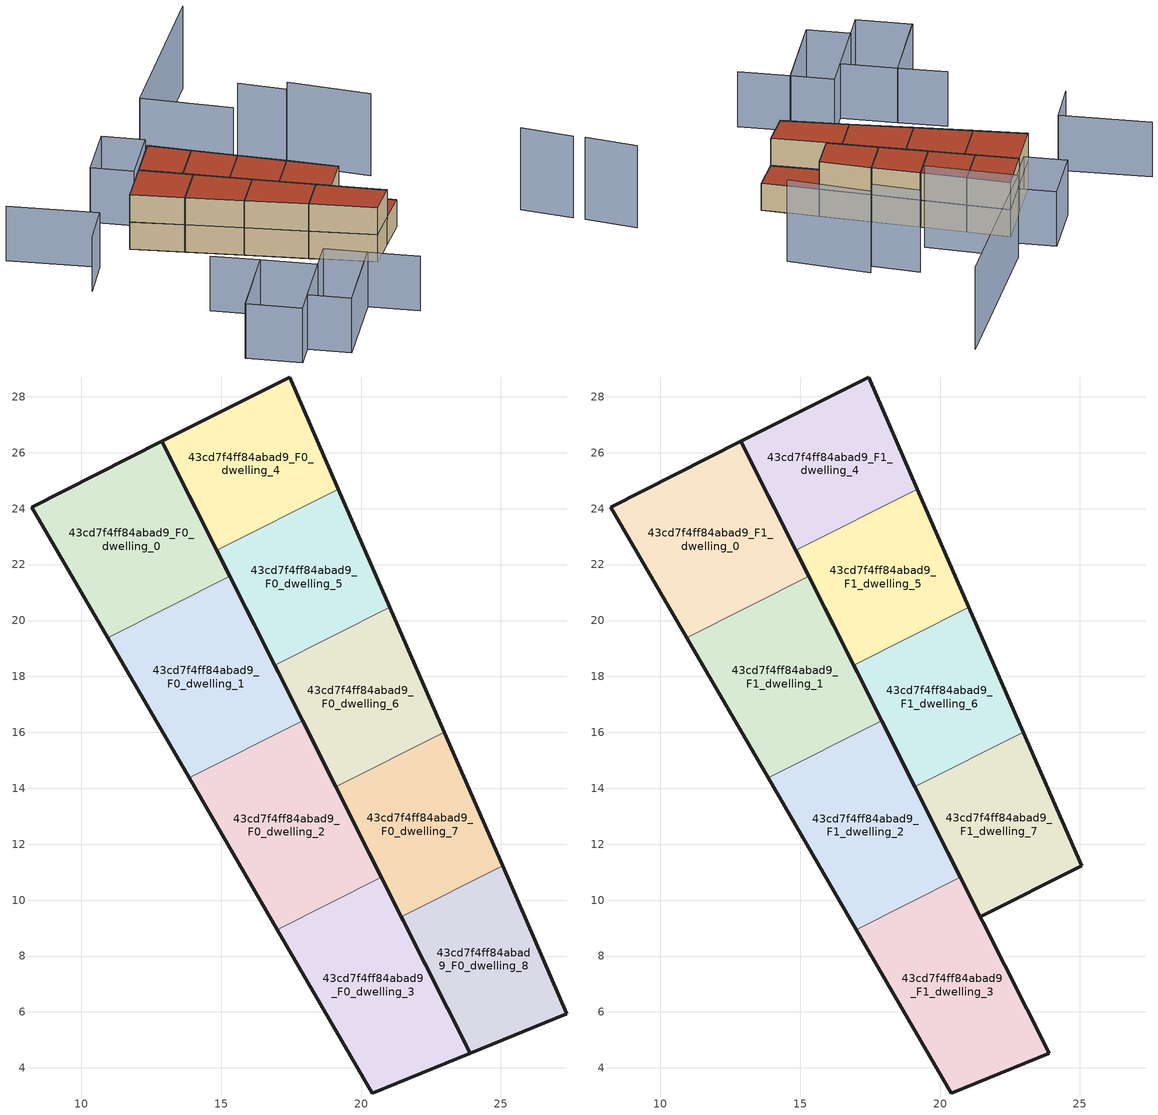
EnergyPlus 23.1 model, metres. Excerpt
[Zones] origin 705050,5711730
43cd7f4ff84abad9_F0_dwelling_0
 floor ground (EU_floor_Construction): 15.31,21.58 12.87,26.4 8.22,24.06 10.94,19.38 z0
 wall outside (EU_wall_Construction): 10.94,19.38 8.22,24.06 12.87,26.4 15.31,21.58 z0:3
 wall to 43cd7f4ff84abad9_F0_dwelling_1 (EU_wall_Construction): 15.31,21.58 10.94,19.38 z0:3
43cd7f4ff84abad9_F0_dwelling_1
 floor ground (EU_floor_Construction): 17.91,16.41 15.31,21.58 10.94,19.38 13.85,14.37 z0
 wall outside (EU_wall_Construction): 13.85,14.37 10.94,19.38 / 15.31,21.58 17.91,16.41 z0:3
 wall to 43cd7f4ff84abad9_F0_dwelling_2 (EU_wall_Construction): 17.91,16.41 13.85,14.37 z0:3
43cd7f4ff84abad9_F0_dwelling_2
 floor ground (EU_floor_Construction): 20.73,10.82 17.91,16.41 13.85,14.37 17.01,8.94 z0
 wall outside (EU_wall_Construction): 17.01,8.94 13.85,14.37 / 17.91,16.41 20.73,10.82 z0:3
 wall to 43cd7f4ff84abad9_F0_dwelling_3 (EU_wall_Construction): 20.73,10.82 17.01,8.94 z0:3
43cd7f4ff84abad9_F0_dwelling_3
 floor ground (EU_floor_Construction): 23.9,4.53 20.73,10.82 17.01,8.94 20.41,3.1 z0
 wall outside (EU_wall_Construction): 20.73,10.82 23.9,4.53 20.41,3.1 17.01,8.94 z0:3
43cd7f4ff84abad9_F0_dwelling_4
 floor ground (EU_floor_Construction): 19.19,24.7 17.45,28.71 12.87,26.4 14.84,22.5 z0
 wall outside (EU_wall_Construction): 14.84,22.5 12.87,26.4 17.45,28.71 19.19,24.7 z0:3
 wall to 43cd7f4ff84abad9_F0_dwelling_5 (EU_wall_Construction): 19.19,24.7 14.84,22.5 z0:3
43cd7f4ff84abad9_F0_dwelling_5
 floor ground (EU_floor_Construction): 21.03,20.48 19.19,24.7 14.84,22.5 16.91,18.4 z0
 wall outside (EU_wall_Construction): 16.91,18.4 14.84,22.5 / 19.19,24.7 21.03,20.48 z0:3
 wall to 43cd7f4ff84abad9_F0_dwelling_6 (EU_wall_Construction): 21.03,20.48 16.91,18.4 z0:3
43cd7f4ff84abad9_F0_dwelling_6
 floor ground (EU_floor_Construction): 22.98,16 21.03,20.48 16.91,18.4 19.1,14.05 z0
 wall outside (EU_wall_Construction): 19.1,14.05 16.91,18.4 / 21.03,20.48 22.98,16 z0:3
 wall to 43cd7f4ff84abad9_F0_dwelling_7 (EU_wall_Construction): 22.98,16 19.1,14.05 z0:3
43cd7f4ff84abad9_F0_dwelling_7
 floor ground (EU_floor_Construction): 25.06,11.23 22.98,16 19.1,14.05 21.44,9.41 z0
 wall outside (EU_wall_Construction): 21.44,9.41 19.1,14.05 / 22.98,16 25.06,11.23 z0:3
 wall to 43cd7f4ff84abad9_F0_dwelling_8 (EU_wall_Construction): 25.06,11.23 21.44,9.41 z0:3
43cd7f4ff84abad9_F0_dwelling_8
 floor ground (EU_floor_Construction): 27.36,5.95 25.06,11.23 21.44,9.41 23.9,4.53 z0
 wall outside (EU_wall_Construction): 25.06,11.23 27.36,5.95 23.9,4.53 21.44,9.41 z0:3
 roof outside (EU_roof_Construction): 25.06,11.23 27.36,5.95 23.9,4.53 21.44,9.41 z3
43cd7f4ff84abad9_F1_dwelling_0
 floor to 43cd7f4ff84abad9_F0_dwelling_0 (EU_floor_Construction): 15.31,21.58 12.87,26.4 8.22,24.06 10.94,19.38 z3
 wall outside (EU_wall_Construction): 10.94,19.38 8.22,24.06 12.87,26.4 15.31,21.58 z3:6
 wall to 43cd7f4ff84abad9_F1_dwelling_1 (EU_wall_Construction): 15.31,21.58 10.94,19.38 z3:6
 roof outside (EU_roof_Construction): 12.87,26.4 15.31,21.58 10.94,19.38 8.22,24.06 z6
43cd7f4ff84abad9_F1_dwelling_1
 floor to 43cd7f4ff84abad9_F0_dwelling_1 (EU_floor_Construction): 17.91,16.41 15.31,21.58 10.94,19.38 13.85,14.37 z3
 wall outside (EU_wall_Construction): 13.85,14.37 10.94,19.38 / 15.31,21.58 17.91,16.41 z3:6
 wall to 43cd7f4ff84abad9_F1_dwelling_2 (EU_wall_Construction): 17.91,16.41 13.85,14.37 z3:6
 roof outside (EU_roof_Construction): 15.31,21.58 17.91,16.41 13.85,14.37 10.94,19.38 z6
43cd7f4ff84abad9_F1_dwelling_2
 floor to 43cd7f4ff84abad9_F0_dwelling_2 (EU_floor_Construction): 20.73,10.82 17.91,16.41 13.85,14.37 17.01,8.94 z3
 wall outside (EU_wall_Construction): 17.01,8.94 13.85,14.37 / 17.91,16.41 20.73,10.82 z3:6
 wall to 43cd7f4ff84abad9_F1_dwelling_3 (EU_wall_Construction): 20.73,10.82 17.01,8.94 z3:6
 roof outside (EU_roof_Construction): 17.91,16.41 20.73,10.82 17.01,8.94 13.85,14.37 z6
43cd7f4ff84abad9_F1_dwelling_3
 floor to 43cd7f4ff84abad9_F0_dwelling_3 (EU_floor_Construction): 23.9,4.53 20.73,10.82 17.01,8.94 20.41,3.1 z3
 wall outside (EU_wall_Construction): 20.73,10.82 23.9,4.53 20.41,3.1 17.01,8.94 z3:6
 roof outside (EU_roof_Construction): 20.73,10.82 23.9,4.53 20.41,3.1 17.01,8.94 z6
43cd7f4ff84abad9_F1_dwelling_4
 floor to 43cd7f4ff84abad9_F0_dwelling_4 (EU_floor_Construction): 19.19,24.7 17.45,28.71 12.87,26.4 14.84,22.5 z3
 wall outside (EU_wall_Construction): 14.84,22.5 12.87,26.4 17.45,28.71 19.19,24.7 z3:6
 wall to 43cd7f4ff84abad9_F1_dwelling_5 (EU_wall_Construction): 19.19,24.7 14.84,22.5 z3:6
 roof outside (EU_roof_Construction): 17.45,28.71 19.19,24.7 14.84,22.5 12.87,26.4 z6
43cd7f4ff84abad9_F1_dwelling_5
 floor to 43cd7f4ff84abad9_F0_dwelling_5 (EU_floor_Construction): 21.03,20.48 19.19,24.7 14.84,22.5 16.91,18.4 z3
 wall outside (EU_wall_Construction): 16.91,18.4 14.84,22.5 / 19.19,24.7 21.03,20.48 z3:6
 wall to 43cd7f4ff84abad9_F1_dwelling_6 (EU_wall_Construction): 21.03,20.48 16.91,18.4 z3:6
 roof outside (EU_roof_Construction): 19.19,24.7 21.03,20.48 16.91,18.4 14.84,22.5 z6
43cd7f4ff84abad9_F1_dwelling_6
 floor to 43cd7f4ff84abad9_F0_dwelling_6 (EU_floor_Construction): 22.98,16 21.03,20.48 16.91,18.4 19.1,14.05 z3
 wall outside (EU_wall_Construction): 19.1,14.05 16.91,18.4 / 21.03,20.48 22.98,16 z3:6
 wall to 43cd7f4ff84abad9_F1_dwelling_7 (EU_wall_Construction): 22.98,16 19.1,14.05 z3:6
 roof outside (EU_roof_Construction): 21.03,20.48 22.98,16 19.1,14.05 16.91,18.4 z6
43cd7f4ff84abad9_F1_dwelling_7
 floor to 43cd7f4ff84abad9_F0_dwelling_7 (EU_floor_Construction): 25.06,11.23 22.98,16 19.1,14.05 21.44,9.41 z3
 wall outside (EU_wall_Construction): 22.98,16 25.06,11.23 21.44,9.41 19.1,14.05 z3:6
 roof outside (EU_roof_Construction): 22.98,16 25.06,11.23 21.44,9.41 19.1,14.05 z6
shading: 3.85,-5.96 12.4,-1.55 / 12.4,-1.55 14.79,-6.17 / 2.66,10.23 4.94,5.84 / 4.94,5.84 -3.2,1.62 / -0.77,32.31 3.55,24.18 / 3.55,24.18 -0.88,21.82 / 1.85,-2.08 10.4,2.32 / 10.4,2.32 12.4,-1.56 / 12.4,-1.56 3.85,-5.97 / 3.85,-5.97 1.85,-2.08 / 4.92,5.85 7.51,0.83 / 7.51,0.83 -0.63,-3.37 / -0.63,-3.37 -3.22,1.64 / -3.22,1.64 4.92,5.85 / 10.43,30.44 16.3,33.46 / 16.3,33.46 18.28,29.6 / 18.28,29.6 12.41,26.58 / 12.41,26.58 10.43,30.44 z0:6; 39,-6.71 37.4,-1.6 / 34.36,14.24 31.46,22.18 / 30.24,21.41 28.48,25.93 / 24.11,23.26 20.32,31.78 / 20.32,31.78 38.07,39.67 z0:9
[Building]
EU S2 Campaign: North Axis=0; Terrain=City; Solar Distribution=FullExterior
[Site:Location]
London: Latitude=51.5; Longitude=-0.5; Time Zone=0; Elevation=25
[SizingPeriod:WeatherFileDays]
AnnualSizingPeriod: Begin Month=1; Begin Day of Month=1; End Month=12; End Day of Month=31; Day of Week for Start Day=Monday; Use Weather File Daylight Saving Period=No; Use Weather File Rain and Snow Indicators=No
[MATERIAL]
EU_InternalMass_Material: Roughness=MediumRough; Thickness=0.1; Conductivity=1; Density=1800; Specific Heat=900; Thermal Absorptance=0.9; Solar Absorptance=0.7; Visible Absorptance=0.7
[MATERIAL:NOMASS] Roughness=MediumRough; Thermal Absorptance=0.9; Solar Absorptance=0.7; Visible Absorptance=0.7
Name | Thermal Resistance
EU_wall_NoMass | 1.04674
EU_roof_NoMass | 4.32442
EU_floor_NoMass | 2.04616
[CONSTRUCTION]
EU_wall_Construction: EU_wall_NoMass
EU_roof_Construction: EU_roof_NoMass
EU_floor_Construction: EU_floor_NoMass
EU_InternalMass_Construction: EU_InternalMass_Material
[ZONE] Type=1; Multiplier=1; Ceiling Height=autocalculate; Floor Area=autocalculate; Part of Total Floor Area=Yes
Name | Volume
43cd7f4ff84abad9_F0_dwelling_0; 43cd7f4ff84abad9_F1_dwelling_0 | 81.8101
43cd7f4ff84abad9_F0_dwelling_1; 43cd7f4ff84abad9_F1_dwelling_1 | 81.8357
43cd7f4ff84abad9_F0_dwelling_2; 43cd7f4ff84abad9_F1_dwelling_2 | 81.8254
43cd7f4ff84abad9_F0_dwelling_3; 43cd7f4ff84abad9_F1_dwelling_3 | 81.8262
43cd7f4ff84abad9_F0_dwelling_4; 43cd7f4ff84abad9_F1_dwelling_4 | 65.4617
43cd7f4ff84abad9_F0_dwelling_5; 43cd7f4ff84abad9_F1_dwelling_5 | 65.4661
43cd7f4ff84abad9_F0_dwelling_6; 43cd7f4ff84abad9_F1_dwelling_6 | 65.4543
43cd7f4ff84abad9_F0_dwelling_7; 43cd7f4ff84abad9_F1_dwelling_7 | 65.4558
43cd7f4ff84abad9_F0_dwelling_8 | 65.4705
[INTERNALMASS] Construction=EU_InternalMass_Construction
Name | Zone or ZoneList | Surface Area
43cd7f4ff84abad9_F0_dwelling_0_EU_InternalMass | 43cd7f4ff84abad9_F0_dwelling_0 | 27.2705
43cd7f4ff84abad9_F0_dwelling_1_EU_InternalMass | 43cd7f4ff84abad9_F0_dwelling_1 | 27.2785
43cd7f4ff84abad9_F0_dwelling_2_EU_InternalMass | 43cd7f4ff84abad9_F0_dwelling_2 | 27.2747
43cd7f4ff84abad9_F0_dwelling_3_EU_InternalMass | 43cd7f4ff84abad9_F0_dwelling_3 | 27.2757
43cd7f4ff84abad9_F0_dwelling_4_EU_InternalMass | 43cd7f4ff84abad9_F0_dwelling_4 | 21.8204
43cd7f4ff84abad9_F0_dwelling_5_EU_InternalMass | 43cd7f4ff84abad9_F0_dwelling_5 | 21.8219
43cd7f4ff84abad9_F0_dwelling_6_EU_InternalMass | 43cd7f4ff84abad9_F0_dwelling_6 | 21.8181
43cd7f4ff84abad9_F0_dwelling_7_EU_InternalMass | 43cd7f4ff84abad9_F0_dwelling_7 | 21.8185
43cd7f4ff84abad9_F0_dwelling_8_EU_InternalMass | 43cd7f4ff84abad9_F0_dwelling_8 | 21.8234
43cd7f4ff84abad9_F1_dwelling_0_EU_InternalMass | 43cd7f4ff84abad9_F1_dwelling_0 | 27.2705
43cd7f4ff84abad9_F1_dwelling_1_EU_InternalMass | 43cd7f4ff84abad9_F1_dwelling_1 | 27.2785
43cd7f4ff84abad9_F1_dwelling_2_EU_InternalMass | 43cd7f4ff84abad9_F1_dwelling_2 | 27.2747
43cd7f4ff84abad9_F1_dwelling_3_EU_InternalMass | 43cd7f4ff84abad9_F1_dwelling_3 | 27.2757
43cd7f4ff84abad9_F1_dwelling_4_EU_InternalMass | 43cd7f4ff84abad9_F1_dwelling_4 | 27.2762
43cd7f4ff84abad9_F1_dwelling_5_EU_InternalMass | 43cd7f4ff84abad9_F1_dwelling_5 | 27.2747
43cd7f4ff84abad9_F1_dwelling_6_EU_InternalMass | 43cd7f4ff84abad9_F1_dwelling_6 | 27.2733
43cd7f4ff84abad9_F1_dwelling_7_EU_InternalMass | 43cd7f4ff84abad9_F1_dwelling_7 | 27.2764
[OTHEREQUIPMENT] Fuel Type=Electricity; Design Level Calculation Method=Watts/Area; Power per Zone Floor Area=1; Fraction Latent=0; Fraction Radiant=0; Fraction Lost=0; Carbon Dioxide Generation Rate=0; EndUse Subcategory=EU_Step8_InternalGains
Name | Zone or ZoneList or Space or SpaceList | Schedule
EU_Step8_InternalGain_43cd7f4ff84abad9_F0_dwelling_0_f000 | 43cd7f4ff84abad9_F0_dwelling_0 | EU_Step8_GainSchedule_43cd7f4ff84abad9_F0_dwelling_0_f000
EU_Step8_InternalGain_43cd7f4ff84abad9_F0_dwelling_1_f000 | 43cd7f4ff84abad9_F0_dwelling_1 | EU_Step8_GainSchedule_43cd7f4ff84abad9_F0_dwelling_1_f000
EU_Step8_InternalGain_43cd7f4ff84abad9_F0_dwelling_2_f000 | 43cd7f4ff84abad9_F0_dwelling_2 | EU_Step8_GainSchedule_43cd7f4ff84abad9_F0_dwelling_2_f000
EU_Step8_InternalGain_43cd7f4ff84abad9_F0_dwelling_3_f000 | 43cd7f4ff84abad9_F0_dwelling_3 | EU_Step8_GainSchedule_43cd7f4ff84abad9_F0_dwelling_3_f000
EU_Step8_InternalGain_43cd7f4ff84abad9_F0_dwelling_4_f000 | 43cd7f4ff84abad9_F0_dwelling_4 | EU_Step8_GainSchedule_43cd7f4ff84abad9_F0_dwelling_4_f000
EU_Step8_InternalGain_43cd7f4ff84abad9_F0_dwelling_5_f000 | 43cd7f4ff84abad9_F0_dwelling_5 | EU_Step8_GainSchedule_43cd7f4ff84abad9_F0_dwelling_5_f000
EU_Step8_InternalGain_43cd7f4ff84abad9_F0_dwelling_6_f000 | 43cd7f4ff84abad9_F0_dwelling_6 | EU_Step8_GainSchedule_43cd7f4ff84abad9_F0_dwelling_6_f000
EU_Step8_InternalGain_43cd7f4ff84abad9_F0_dwelling_7_f000 | 43cd7f4ff84abad9_F0_dwelling_7 | EU_Step8_GainSchedule_43cd7f4ff84abad9_F0_dwelling_7_f000
EU_Step8_InternalGain_43cd7f4ff84abad9_F0_dwelling_8_f000 | 43cd7f4ff84abad9_F0_dwelling_8 | EU_Step8_GainSchedule_43cd7f4ff84abad9_F0_dwelling_8_f000
EU_Step8_InternalGain_43cd7f4ff84abad9_F1_dwelling_0_f000 | 43cd7f4ff84abad9_F1_dwelling_0 | EU_Step8_GainSchedule_43cd7f4ff84abad9_F1_dwelling_0_f000
EU_Step8_InternalGain_43cd7f4ff84abad9_F1_dwelling_1_f000 | 43cd7f4ff84abad9_F1_dwelling_1 | EU_Step8_GainSchedule_43cd7f4ff84abad9_F1_dwelling_1_f000
EU_Step8_InternalGain_43cd7f4ff84abad9_F1_dwelling_2_f000 | 43cd7f4ff84abad9_F1_dwelling_2 | EU_Step8_GainSchedule_43cd7f4ff84abad9_F1_dwelling_2_f000
EU_Step8_InternalGain_43cd7f4ff84abad9_F1_dwelling_3_f000 | 43cd7f4ff84abad9_F1_dwelling_3 | EU_Step8_GainSchedule_43cd7f4ff84abad9_F1_dwelling_3_f000
EU_Step8_InternalGain_43cd7f4ff84abad9_F1_dwelling_4_f000 | 43cd7f4ff84abad9_F1_dwelling_4 | EU_Step8_GainSchedule_43cd7f4ff84abad9_F1_dwelling_4_f000
EU_Step8_InternalGain_43cd7f4ff84abad9_F1_dwelling_5_f000 | 43cd7f4ff84abad9_F1_dwelling_5 | EU_Step8_GainSchedule_43cd7f4ff84abad9_F1_dwelling_5_f000
EU_Step8_InternalGain_43cd7f4ff84abad9_F1_dwelling_6_f000 | 43cd7f4ff84abad9_F1_dwelling_6 | EU_Step8_GainSchedule_43cd7f4ff84abad9_F1_dwelling_6_f000
EU_Step8_InternalGain_43cd7f4ff84abad9_F1_dwelling_7_f000 | 43cd7f4ff84abad9_F1_dwelling_7 | EU_Step8_GainSchedule_43cd7f4ff84abad9_F1_dwelling_7_f000
[ZONEVENTILATION:DESIGNFLOWRATE] Schedule=EU_AlwaysOn; Design Flow Rate Calculation Method=AirChanges/Hour; Air Changes per Hour=0.488719; Ventilation Type=Natural; Fan Pressure Rise=0; Fan Total Efficiency=1; Constant Term Coefficient=1; Temperature Term Coefficient=0; Velocity Term Coefficient=0; Velocity Squared Term Coefficient=0; Minimum Indoor Temperature=-100; Maximum Indoor Temperature=100; Delta Temperature=-100; Minimum Outdoor Temperature=-100; Maximum Outdoor Temperature=100; Maximum Wind Speed=40
Name | Zone or ZoneList or Space or SpaceList
EU_ConstantAir_43cd7f4ff84abad9_F0_dwelling_0 | 43cd7f4ff84abad9_F0_dwelling_0
EU_ConstantAir_43cd7f4ff84abad9_F0_dwelling_1 | 43cd7f4ff84abad9_F0_dwelling_1
EU_ConstantAir_43cd7f4ff84abad9_F0_dwelling_2 | 43cd7f4ff84abad9_F0_dwelling_2
EU_ConstantAir_43cd7f4ff84abad9_F0_dwelling_3 | 43cd7f4ff84abad9_F0_dwelling_3
EU_ConstantAir_43cd7f4ff84abad9_F0_dwelling_4 | 43cd7f4ff84abad9_F0_dwelling_4
EU_ConstantAir_43cd7f4ff84abad9_F0_dwelling_5 | 43cd7f4ff84abad9_F0_dwelling_5
EU_ConstantAir_43cd7f4ff84abad9_F0_dwelling_6 | 43cd7f4ff84abad9_F0_dwelling_6
EU_ConstantAir_43cd7f4ff84abad9_F0_dwelling_7 | 43cd7f4ff84abad9_F0_dwelling_7
EU_ConstantAir_43cd7f4ff84abad9_F0_dwelling_8 | 43cd7f4ff84abad9_F0_dwelling_8
EU_ConstantAir_43cd7f4ff84abad9_F1_dwelling_0 | 43cd7f4ff84abad9_F1_dwelling_0
EU_ConstantAir_43cd7f4ff84abad9_F1_dwelling_1 | 43cd7f4ff84abad9_F1_dwelling_1
EU_ConstantAir_43cd7f4ff84abad9_F1_dwelling_2 | 43cd7f4ff84abad9_F1_dwelling_2
EU_ConstantAir_43cd7f4ff84abad9_F1_dwelling_3 | 43cd7f4ff84abad9_F1_dwelling_3
EU_ConstantAir_43cd7f4ff84abad9_F1_dwelling_4 | 43cd7f4ff84abad9_F1_dwelling_4
EU_ConstantAir_43cd7f4ff84abad9_F1_dwelling_5 | 43cd7f4ff84abad9_F1_dwelling_5
EU_ConstantAir_43cd7f4ff84abad9_F1_dwelling_6 | 43cd7f4ff84abad9_F1_dwelling_6
EU_ConstantAir_43cd7f4ff84abad9_F1_dwelling_7 | 43cd7f4ff84abad9_F1_dwelling_7
[HVACTEMPLATE:THERMOSTAT] Constant Heating Setpoint=20; Constant Cooling Setpoint=50
EU_HeatOnly_43cd7f4ff84abad9_F0_dwelling_0; EU_HeatOnly_43cd7f4ff84abad9_F0_dwelling_1; EU_HeatOnly_43cd7f4ff84abad9_F0_dwelling_2; EU_HeatOnly_43cd7f4ff84abad9_F0_dwelling_3; EU_HeatOnly_43cd7f4ff84abad9_F0_dwelling_4; EU_HeatOnly_43cd7f4ff84abad9_F0_dwelling_5; EU_HeatOnly_43cd7f4ff84abad9_F0_dwelling_6; EU_HeatOnly_43cd7f4ff84abad9_F0_dwelling_7; EU_HeatOnly_43cd7f4ff84abad9_F0_dwelling_8; EU_HeatOnly_43cd7f4ff84abad9_F1_dwelling_0; EU_HeatOnly_43cd7f4ff84abad9_F1_dwelling_1; EU_HeatOnly_43cd7f4ff84abad9_F1_dwelling_2; EU_HeatOnly_43cd7f4ff84abad9_F1_dwelling_3; EU_HeatOnly_43cd7f4ff84abad9_F1_dwelling_4; EU_HeatOnly_43cd7f4ff84abad9_F1_dwelling_5; EU_HeatOnly_43cd7f4ff84abad9_F1_dwelling_6; EU_HeatOnly_43cd7f4ff84abad9_F1_dwelling_7
[HVACTEMPLATE:ZONE:IDEALLOADSAIRSYSTEM] System Availability Schedule=EU_AlwaysOn; Maximum Heating Supply Air Temperature=50; Minimum Cooling Supply Air Temperature=13; Maximum Heating Supply Air Humidity Ratio=0.0156; Minimum Cooling Supply Air Humidity Ratio=0.0077; Heating Limit=NoLimit; Cooling Limit=NoLimit; Heating Availability Schedule=EU_AlwaysOn; Cooling Availability Schedule=EU_CoolingOff; Dehumidification Control Type=ConstantSensibleHeatRatio; Cooling Sensible Heat Ratio=0.7; Dehumidification Setpoint=60; Humidification Control Type=None; Humidification Setpoint=30; Outdoor Air Method=None; Outdoor Air Flow Rate per Person=0.00944; Outdoor Air Flow Rate per Zone Floor Area=0; Outdoor Air Flow Rate per Zone=0; Demand Controlled Ventilation Type=None; Outdoor Air Economizer Type=NoEconomizer; Heat Recovery Type=None; Sensible Heat Recovery Effectiveness=0.7; Latent Heat Recovery Effectiveness=0.65
Name | Template Thermostat
43cd7f4ff84abad9_F0_dwelling_0 | EU_HeatOnly_43cd7f4ff84abad9_F0_dwelling_0
43cd7f4ff84abad9_F0_dwelling_1 | EU_HeatOnly_43cd7f4ff84abad9_F0_dwelling_1
43cd7f4ff84abad9_F0_dwelling_2 | EU_HeatOnly_43cd7f4ff84abad9_F0_dwelling_2
43cd7f4ff84abad9_F0_dwelling_3 | EU_HeatOnly_43cd7f4ff84abad9_F0_dwelling_3
43cd7f4ff84abad9_F0_dwelling_4 | EU_HeatOnly_43cd7f4ff84abad9_F0_dwelling_4
43cd7f4ff84abad9_F0_dwelling_5 | EU_HeatOnly_43cd7f4ff84abad9_F0_dwelling_5
43cd7f4ff84abad9_F0_dwelling_6 | EU_HeatOnly_43cd7f4ff84abad9_F0_dwelling_6
43cd7f4ff84abad9_F0_dwelling_7 | EU_HeatOnly_43cd7f4ff84abad9_F0_dwelling_7
43cd7f4ff84abad9_F0_dwelling_8 | EU_HeatOnly_43cd7f4ff84abad9_F0_dwelling_8
43cd7f4ff84abad9_F1_dwelling_0 | EU_HeatOnly_43cd7f4ff84abad9_F1_dwelling_0
43cd7f4ff84abad9_F1_dwelling_1 | EU_HeatOnly_43cd7f4ff84abad9_F1_dwelling_1
43cd7f4ff84abad9_F1_dwelling_2 | EU_HeatOnly_43cd7f4ff84abad9_F1_dwelling_2
43cd7f4ff84abad9_F1_dwelling_3 | EU_HeatOnly_43cd7f4ff84abad9_F1_dwelling_3
43cd7f4ff84abad9_F1_dwelling_4 | EU_HeatOnly_43cd7f4ff84abad9_F1_dwelling_4
43cd7f4ff84abad9_F1_dwelling_5 | EU_HeatOnly_43cd7f4ff84abad9_F1_dwelling_5
43cd7f4ff84abad9_F1_dwelling_6 | EU_HeatOnly_43cd7f4ff84abad9_F1_dwelling_6
43cd7f4ff84abad9_F1_dwelling_7 | EU_HeatOnly_43cd7f4ff84abad9_F1_dwelling_7
[SIZING:ZONE] Zone Cooling Design Supply Air Temperature Input Method=SupplyAirTemperature; Zone Cooling Design Supply Air Temperature=13; Zone Heating Design Supply Air Temperature Input Method=SupplyAirTemperature; Zone Heating Design Supply Air Temperature=50; Zone Cooling Design Supply Air Humidity Ratio=0.008; Zone Heating Design Supply Air Humidity Ratio=0.008; Cooling Design Air Flow Method=DesignDay; Cooling Design Air Flow Rate=0; Cooling Minimum Air Flow per Zone Floor Area=0.000762; Cooling Minimum Air Flow=0; Cooling Minimum Air Flow Fraction=0.2; Heating Design Air Flow Method=DesignDay; Heating Design Air Flow Rate=0; Heating Maximum Air Flow per Zone Floor Area=0.002032; Heating Maximum Air Flow=0.141576; Heating Maximum Air Flow Fraction=0.3; Account for Dedicated Outdoor Air System=No; Dedicated Outdoor Air System Control Strategy=NeutralSupplyAir; Dedicated Outdoor Air Low Setpoint Temperature for Design=autosize; Dedicated Outdoor Air High Setpoint Temperature for Design=autosize; Zone Load Sizing Method=Sensible Load Only No Latent Load; Zone Latent Cooling Design Supply Air Humidity Ratio Input Method=HumidityRatioDifference; Zone Cooling Design Supply Air Humidity Ratio Difference=0.005; Zone Latent Heating Design Supply Air Humidity Ratio Input Method=HumidityRatioDifference; Zone Humidification Design Supply Air Humidity Ratio Difference=0.005
43cd7f4ff84abad9_F0_dwelling_0; 43cd7f4ff84abad9_F0_dwelling_1; 43cd7f4ff84abad9_F0_dwelling_2; 43cd7f4ff84abad9_F0_dwelling_3; 43cd7f4ff84abad9_F0_dwelling_4; 43cd7f4ff84abad9_F0_dwelling_5; 43cd7f4ff84abad9_F0_dwelling_6; 43cd7f4ff84abad9_F0_dwelling_7; 43cd7f4ff84abad9_F0_dwelling_8; 43cd7f4ff84abad9_F1_dwelling_0; 43cd7f4ff84abad9_F1_dwelling_1; 43cd7f4ff84abad9_F1_dwelling_2; 43cd7f4ff84abad9_F1_dwelling_3; 43cd7f4ff84abad9_F1_dwelling_4; 43cd7f4ff84abad9_F1_dwelling_5; 43cd7f4ff84abad9_F1_dwelling_6; 43cd7f4ff84abad9_F1_dwelling_7
[SCHEDULE:CONSTANT]
Name | Hourly Value
EU_AlwaysOn | 1
EU_CoolingOff | 0
[SCHEDULE:FILE] Column Number=1; Rows to Skip at Top=0; Number of Hours of Data=8760; Column Separator=Comma; Interpolate to Timestep=No; Minutes per Item=60; Adjust Schedule for Daylight Savings=Yes
Name | File
EU_Step8_GainSchedule_43cd7f4ff84abad9_F0_dwelling_0_f000 | ../../schedules/43cd7f4ff84abad9/43cd7f4ff84abad9_F0_dwelling_0_f000_gain.csv
EU_Step8_GainSchedule_43cd7f4ff84abad9_F0_dwelling_1_f000 | ../../schedules/43cd7f4ff84abad9/43cd7f4ff84abad9_F0_dwelling_1_f000_gain.csv
EU_Step8_GainSchedule_43cd7f4ff84abad9_F0_dwelling_2_f000 | ../../schedules/43cd7f4ff84abad9/43cd7f4ff84abad9_F0_dwelling_2_f000_gain.csv
EU_Step8_GainSchedule_43cd7f4ff84abad9_F0_dwelling_3_f000 | ../../schedules/43cd7f4ff84abad9/43cd7f4ff84abad9_F0_dwelling_3_f000_gain.csv
EU_Step8_GainSchedule_43cd7f4ff84abad9_F0_dwelling_4_f000 | ../../schedules/43cd7f4ff84abad9/43cd7f4ff84abad9_F0_dwelling_4_f000_gain.csv
EU_Step8_GainSchedule_43cd7f4ff84abad9_F0_dwelling_5_f000 | ../../schedules/43cd7f4ff84abad9/43cd7f4ff84abad9_F0_dwelling_5_f000_gain.csv
EU_Step8_GainSchedule_43cd7f4ff84abad9_F0_dwelling_6_f000 | ../../schedules/43cd7f4ff84abad9/43cd7f4ff84abad9_F0_dwelling_6_f000_gain.csv
EU_Step8_GainSchedule_43cd7f4ff84abad9_F0_dwelling_7_f000 | ../../schedules/43cd7f4ff84abad9/43cd7f4ff84abad9_F0_dwelling_7_f000_gain.csv
EU_Step8_GainSchedule_43cd7f4ff84abad9_F0_dwelling_8_f000 | ../../schedules/43cd7f4ff84abad9/43cd7f4ff84abad9_F0_dwelling_8_f000_gain.csv
EU_Step8_GainSchedule_43cd7f4ff84abad9_F1_dwelling_0_f000 | ../../schedules/43cd7f4ff84abad9/43cd7f4ff84abad9_F1_dwelling_0_f000_gain.csv
EU_Step8_GainSchedule_43cd7f4ff84abad9_F1_dwelling_1_f000 | ../../schedules/43cd7f4ff84abad9/43cd7f4ff84abad9_F1_dwelling_1_f000_gain.csv
EU_Step8_GainSchedule_43cd7f4ff84abad9_F1_dwelling_2_f000 | ../../schedules/43cd7f4ff84abad9/43cd7f4ff84abad9_F1_dwelling_2_f000_gain.csv
EU_Step8_GainSchedule_43cd7f4ff84abad9_F1_dwelling_3_f000 | ../../schedules/43cd7f4ff84abad9/43cd7f4ff84abad9_F1_dwelling_3_f000_gain.csv
EU_Step8_GainSchedule_43cd7f4ff84abad9_F1_dwelling_4_f000 | ../../schedules/43cd7f4ff84abad9/43cd7f4ff84abad9_F1_dwelling_4_f000_gain.csv
EU_Step8_GainSchedule_43cd7f4ff84abad9_F1_dwelling_5_f000 | ../../schedules/43cd7f4ff84abad9/43cd7f4ff84abad9_F1_dwelling_5_f000_gain.csv
EU_Step8_GainSchedule_43cd7f4ff84abad9_F1_dwelling_6_f000 | ../../schedules/43cd7f4ff84abad9/43cd7f4ff84abad9_F1_dwelling_6_f000_gain.csv
EU_Step8_GainSchedule_43cd7f4ff84abad9_F1_dwelling_7_f000 | ../../schedules/43cd7f4ff84abad9/43cd7f4ff84abad9_F1_dwelling_7_f000_gain.csv
